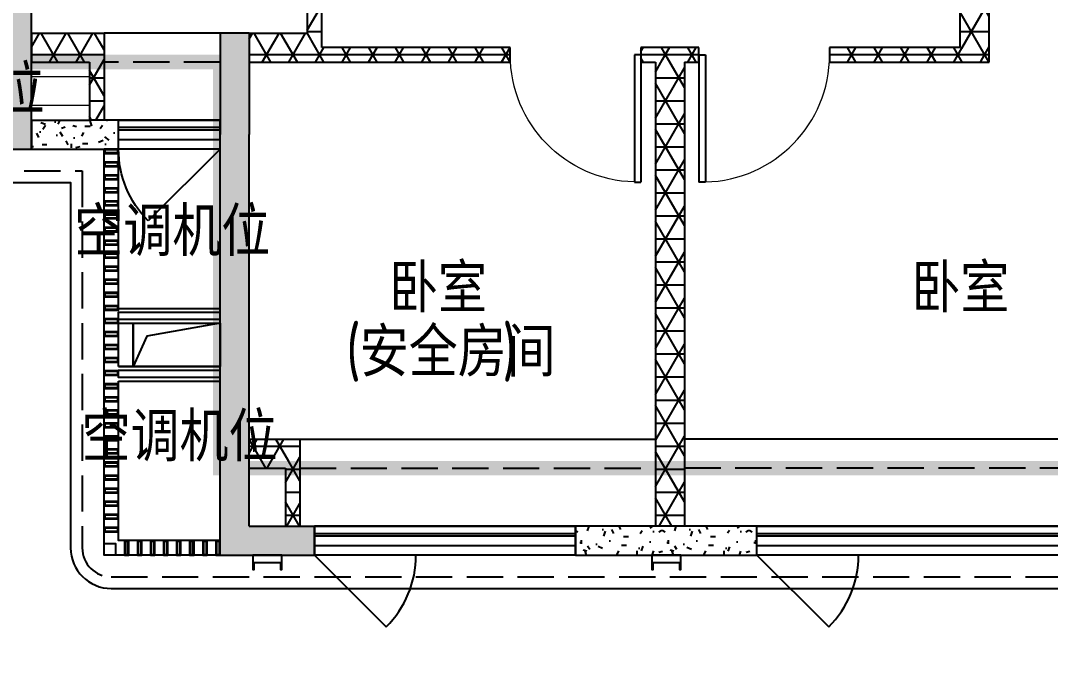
# Model space of a CAD drawing. Extents: x 512858 to 514372, y -232486 to -231710.
# Drawn here: x 513785.95 to 513793.05, y -231988.37 to -231983.84 of the extents above; entities that cross this region are included whole.
import ezdxf

# ---------------------------------------------------------------- set-up
doc = ezdxf.new("R2010")
doc.units = 0
doc.header["$LTSCALE"] = 1000
for name, pattern in [('3、6#-腰线-标准层$0$DASH', [0.35, 0.25, -0.1]), ('A1户型$1$CACHE2', [0.1875, 0.125, -0.0625]), ('A1户型$1$DASH', [0.35, 0.25, -0.1])]:
    doc.linetypes.add(name, pattern=pattern)
doc.layers.get('0').update_dxf_attribs({"color": 252})
for name, color, linetype in [('3、6#-腰线-标准层$0$板边线', 252, 'Continuous'), ('6#-造型-1F（实施版）金属型材-METAL-S', 253, 'Continuous'), ('6#-造型-深灰色铝合金百叶', 252, 'Continuous'), ('A-ANNO-100-TXT', 252, 'Continuous'), ('A1户型$1$A-DOOR', 252, 'Continuous'), ('A1户型$1$A-HOLE-E', 252, 'Continuous'), ('A1户型$1$A-METAL-E', 252, 'Continuous'), ('A1户型$1$A-METAL-S', 252, 'Continuous'), ('A1户型$1$A-PART-S', 252, 'Continuous'), ('A1户型$1$A-PATT-COLU', 252, 'Continuous'), ('A1户型$1$A-STR-CONC-B', 252, 'Continuous'), ('A1户型$1$A-STR-CONC-E', 252, 'Continuous'), ('A1户型$1$A-STR-CONC-H', 252, 'A1户型$1$CACHE2'), ('A1户型$1$A-WALL-S', 252, 'Continuous'), ('A1户型$1$A-WINDOW', 252, 'Continuous'), ('看线', 253, 'Continuous')]:
    doc.layers.add(name, color=color, linetype=linetype)
doc.layers.add('A1户型$1$AE-FURN-MOVE', color=252, linetype='Continuous', lineweight=20)
doc.layers.add('面积-计容-住宅-1', color=1, linetype='Continuous', lineweight=0)
doc.styles.add('TYDG_02', font='TSSDENG.shx', dxfattribs={"width": 0.8, "bigfont": 'hztxt.shx'})
pattern_1 = [(0, (0, 0), (0, 158.75), []), (60, (0, 0), (-137.4815328507796, 79.37500000000001), []), (120, (0, 0), (-137.4815328507796, -79.37499999999996), [])]
pattern_2 = [(0, (177, -183), (300, 600), [0, -600]), (0, (-174, -264), (300, 600), [0, -600]), (0, (21, -270), (300, 600), [0, -600]), (0, (234, -93), (300, 600), [0, -600]), (0, (-15, -300), (300, 600), [0, -600]), (0, (294, 285), (300, 600), [0, -600]), (0, (111, 237), (300, 600), [0, -600]), (0, (207, 162), (300, 600), [0, -600]), (0, (-282, 150), (300, 600), [0, -600]), (0, (12, 123), (300, 600), [0, -600]), (0, (-102, -30), (300, 600), [0, -600]), (0, (-96, -255), (300, 600), [0, -600]), (0, (129, -279), (300, 600), [0, -600]), (0, (294, -15), (300, 600), [0, -600]), (0, (-267, -108), (300, 600), [0, -600]), (0, (-216, -6), (300, 600), [0, -600]), (0, (18, -48), (300, 600), [0, -600]), (0, (-66, -135), (300, 600), [0, -600]), (0, (-114, 63), (300, 600), [0, -600]), (0, (-39, 288), (300, 600), [0, -600]), (0, (-243, -234), (300, 600), [0, -600]), (0, (87, 165), (300, 600), [0, -600]), (0, (-192, 174), (300, 600), [0, -600]), (0, (-240, 252), (300, 600), [0, -600]), (130.601294, (257.142858, 97.142856), (-1499.999983430985, 1800.000007869767), [26.341554, -11037.111]), (18.4349488, (214.285716, 108.571428), (1499.99999446807, 599.9999955732223), [27.10524, -3767.6279]), (90, (214.285716, 82.857144), (300.0000000000001, 600), [25.714284, -1174.28565]), (161.565051, (240, 74.285712), (-1500.000007552608, 599.9999552724113), [27.10524, -3767.6279]), (53.1301023, (240, 74.285712), (300.0000005671201, 599.9999997164399), [28.57143, -2971.4285]), (135, (262.857144, -231.42852), (-300.0000362661431, 599.9999593952012), [24.24366, -1672.8126]), (45, (228.571428, -231.42852), (299.999998082377, 599.9999975789675), [24.24366, -1672.8126]), (135, (245.714286, -248.57142), (-300.0000362661431, 599.9999593952012), [24.24366, -1672.8126]), (45, (245.714286, -248.57142), (299.999998082377, 599.9999975789675), [24.24366, -1672.8126]), (116.565051, (-25.71426, 171.428574), (-5.21929867325e-05, 1199.999967353521), [31.943826, -638.8765000000001]), (180, (-39.99995999999999, 199.999998), (-299.9999999999999, 600), [34.285716, -565.71425]), (63.43494880000001, (-88.57139999999998, 171.428574), (2.7161453531e-06, 1199.999994186336), [31.943826, -638.8765000000001]), (116.565051, (-74.2857, 142.857144), (-5.21929867325e-05, 1199.999967353521), [31.943826, -638.8765000000001]), (0, (-74.2857, 142.857144), (300, 600), [34.285716, -565.71425]), (63.43494880000001, (-39.99995999999999, 142.857144), (2.7161453531e-06, 1199.999994186336), [31.943826, -638.8765000000001]), (107.102728, (199.999998, -31.42854000000001), (-899.9999655924546, 3000.000004840143), [38.861346, -16282.9025]), (143.972626, (188.571426, 5.714286), (-5699.99992773809, 4199.999995246334), [38.861346, -8122.02]), (180, (157.142856, 28.57143), (-299.9999999999999, 600), [37.142856, -562.8571]), (36.02737329999999, (88.57142999999999, 5.714286), (5699.999957876589, 4199.999954722195), [38.861346, -8122.02]), (71.56505109999999, (77.142858, -28.5714), (900.0000046203285, 2999.99999483479), [36.140316, -3758.5928]), (107.102728, (88.57142999999999, -65.71428), (-899.9999655924546, 3000.000004840143), [38.861346, -16282.9025]), (143.972626, (120, -88.57139999999998), (-5699.99992773809, 4199.999995246334), [38.861346, -8122.02]), (0, (120, -88.57139999999998), (300, 600), [37.142856, -562.8571]), (36.02737329999999, (157.142856, -88.57139999999998), (5699.999957876589, 4199.999954722195), [38.861346, -8122.02]), (71.56505109999999, (188.571426, -65.71428), (900.0000046203285, 2999.99999483479), [36.140316, -3758.5928]), (150.255118, (205.714284, 248.571426), (-900.0000021301363, 599.9999925650195), [23.03502, -4814.319600000001]), (90, (185.714286, 237.14286), (300.0000000000001, 600), [22.857144, -1177.14275]), (29.7448813, (185.714286, 237.14286), (900.0000005300184, 599.9999971978212), [23.03502, -4814.319600000001]), (116.565051, (65.714286, -177.14286), (-5.21929867325e-05, 1199.999967353521), [31.943826, -638.8765000000001]), (168.690067, (51.428574, -148.5714), (-2700.000002003099, 599.9999849441089), [29.137254, -6089.685500000001]), (41.18592510000001, (0, -162.8571), (7499.999954558658, 6599.999942288418), [30.371844, -12725.802]), (90, (0, -191.42856), (300.0000000000001, 600), [28.57143, -1171.4285]), (138.814074, (22.857144, -211.42854), (-7499.999866690215, 6600.000042036299), [30.371844, -12725.802]), (16.6992442, (22.857144, -211.42854), (9899.99992551639, 2999.999968578065), [29.82945, -12498.5375]), (60.94539590000002, (51.428574, -202.85712), (299.9999992038756, 599.9999946927048), [29.416086, -12325.3395]), (109.983106, (-185.71428, 74.285712), (-1500.00000564993, 4199.999988885022), [33.44200199999999, -14012.1975]), (155.556045, (-197.14284, 105.714288), (-3900.000014866057, 1799.999962602966), [34.522986, -14465.1315]), (24.4439547, (-259.99998, 105.714288), (3900.000001945477, 1799.999991342401), [34.522986, -14465.1315]), (70.0168934, (-271.42854, 74.285712), (1500.000004522143, 4199.999989580724), [33.442002, -14012.1975]), (109.983106, (-259.99998, 42.857142), (-1500.00000564993, 4199.999988885022), [33.44200199999999, -14012.1975]), (160.016893, (-228.57138, 31.42857), (-1500.00000088163, 599.9999726666744), [33.442002, -6989.377500000001]), (19.9831065, (-228.57138, 31.42857), (1499.999991764409, 599.9999990480279), [33.442002, -6989.377500000001]), (70.0168934, (-197.14284, 42.857142), (1500.000004522143, 4199.999989580724), [33.442002, -14012.1975]), (122.005383, (37.142856, 19.999998), (-300.00004026147, 599.9999693707862), [26.954232, -5633.434]), (18.4349488, (-2.85714, 34.285716), (1499.99999446807, 599.9999955732223), [27.10524, -3767.6279]), (90, (-2.85714, 8.571426), (300.0000000000001, 600), [25.714284, -1174.28565]), (161.565051, (22.857144, 0), (-1500.000007552608, 599.9999552724113), [27.10524, -3767.6279]), (54.46232220000002, (22.857144, 0), (2099.999996957259, 2999.999995506066), [24.57807, -10298.2115]), (116.565051, (-137.14284, -125.71428), (-5.21929867325e-05, 1199.999967353521), [31.943826, -638.8765000000001]), (180, (-151.42854, -97.14282), (-299.9999999999999, 600), [31.42857, -568.5714]), (59.03624339999999, (-199.99998, -125.71428), (300.0000009765315, 599.9999970877775), [33.31972799999999, -6963.821999999998]), (120.963756, (-182.85714, -154.28568), (-300.0000409979644, 599.9999724465997), [33.319728, -6963.821999999999]), (0, (-182.85714, -154.28568), (300, 600), [31.42857, -568.5714]), (63.43494880000001, (-151.42854, -154.28568), (2.7161453531e-06, 1199.999994186336), [31.943826, -638.8765000000001])]

# ---------------------------------------------------------------- blocks, each defined once
blk = doc.blocks.new('2新120A1户型$0$$DorLib2D$00000114')
at = {"color": 0}
blk.add_line((0.4999999999999964, 3.6e-15), (-0.2071067811864751, 0.7071067811864857), dxfattribs=at)
blk.add_arc((0.5000000000013856, -1.1546e-12), 1.000000000001696, 135, 180, dxfattribs=at)
blk = doc.blocks.new('2新123A1户型$0$$TCHSYS$WIN2D')
for p, q in [((-0.5, 0.5), (0.5, 0.5)), ((-0.5, 0.5), (-0.4999999999999999, -0.5)), ((0.5, 0.5), (0.4999999999999998, -0.5)), ((0.5, 0.1666666666666666), (-0.5, 0.1666666666666666)), ((0.5, -0.1666666666666667), (-0.5, -0.1666666666666667)), ((-0.4999999999999999, -0.5), (0.5, -0.5))]:
    blk.add_line(p, q)
blk = doc.blocks.new('2新117A1户型$0$$DorLib2D$00000001')
for p, q in [((0.45, 0.9750000000000001), (0.5000000000000002, 0.9750000000000001)), ((0.45, 0), (0.45, 0.9750000000000001)), ((0.5, 0), (0.5, 0.9750000000000001)), ((0.5, 0), (0.45, 0))]:
    blk.add_line(p, q)
at = {"lineweight": 13}
blk.add_arc((0.475, 0), 0.975, 91.4692835813538, 180, dxfattribs=at)
blk = doc.blocks.new('2新115A1户型')
at = {"layer": 'A1户型$1$A-PATT-COLU'}
for points in [[(-70262.02434097696, 165402.2359415427), (-70262.02434097695, 168602.2359415426), (-70462.02434097695, 168802.2359415426), (-70462.02434097696, 165402.2359415427)], [(-68962.0243409784, 166202.2359415436), (-68962.02434097698, 165502.2359415427), (-68762.02434097698, 165502.2359415427), (-68762.02434097523, 166202.2359415436)], [(-68962.02434097695, 163302.2359415427), (-68762.02434097695, 163302.2359415427), (-68762.02434097698, 165502.2359415427), (-68962.02434097698, 165502.2359415427)], [(-68962.02434097942, 162602.2359415439), (-68762.02434097942, 162802.2359415477), (-68762.02434097695, 163302.2359415427), (-68962.02434097695, 163302.2359415427)], [(-68762.02434097942, 162802.2359415477), (-68962.02434097942, 162602.2359415439), (-68512.02434097417, 162602.2359415427), (-68512.02434097417, 162802.2359415427)], [(-68512.02434097417, 162802.2359415427), (-68512.02434097417, 162602.2359415427), (-68312.02434097696, 162602.2359415427), (-68312.02434097696, 162802.2359415427)]]:
    blk.add_hatch(color=256, dxfattribs=at).paths.add_polyline_path(points)
h = blk.add_hatch(dxfattribs=at)
h.set_pattern_fill('NET3', color=256, scale=50, style=0)
h.set_pattern_definition(pattern_1)
h.paths.add_polyline_path([(-68262.02434097751, 166102.2359415428), (-68262.02434097712, 167702.1460220194), (-68362.02434097718, 167702.1460220194), (-68362.02434097753, 166202.2359415436), (-68328.69100764401, 166102.235941543)])
h = blk.add_hatch(dxfattribs=at)
h.set_pattern_fill('NET3', color=256, scale=50, style=0)
h.set_pattern_definition(pattern_1)
h.paths.add_polyline_path([(-63862.02434097705, 166102.235941543), (-63662.0243409768, 166002.235941543), (-63662.02434097698, 167202.2341420535), (-63862.02434097698, 167202.2341420535)])
h = blk.add_hatch(dxfattribs=at)
h.set_pattern_fill('NET3', color=256, scale=50, style=0)
h.set_pattern_definition(pattern_1)
h.paths.add_polyline_path([(-70262.02434097696, 166002.2359415427), (-69862.02434098076, 166002.2359415406), (-69762.02434097762, 166202.2359415415), (-70262.02434097696, 166202.2359415427)])
h = blk.add_hatch(dxfattribs=at)
h.set_pattern_fill('NET3', color=256, scale=50, style=0)
h.set_pattern_definition(pattern_1)
h.paths.add_polyline_path([(-69762.02434097762, 166202.2359415415), (-69862.02434098076, 166002.2359415406), (-69862.02434098076, 165602.2359415425), (-69762.02434097762, 165602.2359415425)])
h = blk.add_hatch(dxfattribs=at)
h.set_pattern_fill('NET3', color=256, scale=50, style=0)
h.set_pattern_definition(pattern_1)
h.paths.add_polyline_path([(-68762.02434097523, 166202.2359415436), (-68762.02434097523, 166002.2359415436), (-68362.02434097696, 166002.2359415427), (-68328.691007644, 166102.2359415431), (-68362.02434097753, 166202.2359415436)])
h = blk.add_hatch(dxfattribs=at)
h.set_pattern_fill('NET3', color=256, scale=50, style=0)
h.set_pattern_definition(pattern_1)
h.paths.add_polyline_path([(-68362.02434097696, 166002.2359415429), (-66962.21972566127, 166002.2359415431), (-66962.21972566127, 166102.2359415434), (-68328.691007644, 166102.235941543)])
h = blk.add_hatch(dxfattribs=at)
h.set_pattern_fill('NET3', color=256, scale=50, style=0)
h.set_pattern_definition(pattern_1)
h.paths.add_polyline_path([(-65862.02434097696, 166102.2359415429), (-66062.21972565651, 166102.2359415434), (-66062.21972565651, 166002.235941543), (-65962.02434097676, 166002.2359415428), (-65862.02434097683, 166035.5692748763)])
h = blk.add_hatch(dxfattribs=at)
h.set_pattern_fill('NET3', color=256, scale=50, style=0)
h.set_pattern_definition(pattern_1)
h.paths.add_polyline_path([(-65762.02434097677, 166002.235941543), (-65661.82895629406, 166002.2359415432), (-65661.82895629406, 166102.2359415432), (-65862.02434097696, 166102.2359415429), (-65862.02434097683, 166035.5692748763)])
h = blk.add_hatch(dxfattribs=at)
h.set_pattern_fill('NET3', color=256, scale=50, style=0)
h.set_pattern_definition(pattern_1)
h.paths.add_polyline_path([(-63862.02434097705, 166102.235941543), (-64761.82895629406, 166102.2359415432), (-64761.82895629406, 166002.2359415432), (-63662.0243409768, 166002.235941543)])
h = blk.add_hatch(dxfattribs=at)
h.set_pattern_fill('NET3', color=256, scale=50, style=0)
h.set_pattern_definition(pattern_1)
h.paths.add_polyline_path([(-65862.02434097683, 166035.5692748762), (-65962.02434097676, 166002.2359415428), (-65962.02434097698, 162802.2359415427), (-65762.02434097698, 162802.2359415427), (-65762.02434097677, 166002.235941543)])
h = blk.add_hatch(dxfattribs=at)
h.set_pattern_fill('加气混凝土', color=256, scale=50, style=0)
h.set_pattern_definition(pattern_2)
h.paths.add_polyline_path([(-70262.02434097696, 165402.2359415427), (-69862.0243409786, 165402.2359415427), (-69862.0243409786, 165602.2359415427), (-70262.02434097696, 165602.2359415427)])
h = blk.add_hatch(dxfattribs=at)
h.set_pattern_fill('加气混凝土', color=256, scale=50, style=0)
h.set_pattern_definition(pattern_2)
h.paths.add_polyline_path([(-69862.0243409786, 165402.2359415427), (-69662.02434097529, 165402.2359415425), (-69662.02434097529, 165602.2359415434), (-69862.0243409786, 165602.2359415427)])
h = blk.add_hatch(dxfattribs=at)
h.set_pattern_fill('NET3', color=256, scale=50, style=0)
h.set_pattern_definition(pattern_1)
h.paths.add_polyline_path([(-68762.02434097676, 163402.2359415416), (-68762.02434097676, 163202.2359415432), (-68512.02434097376, 163202.2359415432), (-68412.02434097517, 163402.2359415416)])
h = blk.add_hatch(dxfattribs=at)
h.set_pattern_fill('NET3', color=256, scale=50, style=0)
h.set_pattern_definition(pattern_1)
h.paths.add_polyline_path([(-68412.02434097517, 163402.2359415416), (-68512.02434097376, 163202.2359415432), (-68512.02434097377, 162802.2359415477), (-68412.02434097517, 162802.2359415477)])
h = blk.add_hatch(dxfattribs=at)
h.set_pattern_fill('加气混凝土', color=256, scale=50, style=0)
h.set_pattern_definition(pattern_2)
h.paths.add_polyline_path([(-66512.02434097529, 162602.2359415425), (-65262.25251265048, 162602.2359415424), (-65262.25251265048, 162802.2359415427), (-66512.02434097529, 162802.2359415427)])
blk.add_lwpolyline([(-68962.02439086598, 163902.2359415428), (-69662.02439086598, 163902.2359415428)])
at = {"layer": 'A1户型$1$A-HOLE-E'}
blk.add_lwpolyline([(-69562.02439086598, 164202.2359415427), (-68962.024390866, 164202.2359415427), (-68962.024390866, 163902.2359415428), (-69562.02439086598, 163902.2359415428)], close=True, dxfattribs=at)
blk.add_lwpolyline([(-68962.02439086602, 164202.2359415427), (-69466.55811853697, 164112.1138599379), (-69562.02439086598, 163902.2359415428)], dxfattribs=at)
at = {"layer": 'A1户型$1$A-METAL-E'}
for points in [[(-69662.02434097529, 165602.2359415433), (-68962.02434097698, 165602.2359415433)], [(-69662.02434097529, 165552.2359415433), (-68962.02434097698, 165552.2359415433)], [(-68962.02439086602, 164227.2359415427), (-69662.02439087028, 164227.2359415427), (-69662.02439086742, 164277.2359415427), (-68962.02439086602, 164277.2359415427)], [(-68962.02439086602, 163827.2359415428), (-69662.02439087028, 163827.2359415428), (-69662.02439086742, 163877.2359415428), (-68962.02439086602, 163877.2359415428)], [(-68312.02434097696, 162802.2359415427), (-66512.02434097696, 162802.2359415427)], [(-68312.02434097696, 162752.2359415427), (-66512.02434097696, 162752.2359415427)], [(-65262.25251264929, 162802.2359415427), (-63162.25251264811, 162802.2359415427)], [(-65262.25251264929, 162752.2359415427), (-63162.25251264811, 162752.2359415427)]]:
    blk.add_lwpolyline(points, dxfattribs=at)
at = {"layer": 'A1户型$1$A-METAL-S'}
for points in [[(-69762.02439087172, 165402.2359415378), (-69762.02439087172, 165372.2359415378), (-69662.02439087172, 165372.2359415378), (-69662.02439087172, 165402.2359415378)], [(-69757.02439087172, 165397.2359415378), (-69757.02439087172, 165377.2359415378), (-69667.02439087172, 165377.2359415378), (-69667.02439087172, 165397.2359415378)], [(-69762.02439087172, 165312.2359415378), (-69762.02439087172, 165282.2359415378), (-69662.02439087172, 165282.2359415378), (-69662.02439087172, 165312.2359415378)], [(-69757.02439087172, 165307.2359415378), (-69757.02439087172, 165287.2359415378), (-69667.02439087172, 165287.2359415378), (-69667.02439087172, 165307.2359415378)], [(-69762.02439087172, 165222.2359415378), (-69762.02439087172, 165192.2359415378), (-69662.02439087172, 165192.2359415378), (-69662.02439087172, 165222.2359415378)], [(-69757.02439087172, 165217.2359415378), (-69757.02439087172, 165197.2359415378), (-69667.02439087172, 165197.2359415378), (-69667.02439087172, 165217.2359415378)], [(-69762.02439087172, 165132.2359415378), (-69762.02439087172, 165102.2359415378), (-69662.02439087172, 165102.2359415378), (-69662.02439087172, 165132.2359415378)], [(-69757.02439087172, 165127.2359415378), (-69757.02439087172, 165107.2359415378), (-69667.02439087172, 165107.2359415378), (-69667.02439087172, 165127.2359415378)], [(-69762.02439087172, 165042.2359415378), (-69762.02439087172, 165012.2359415378), (-69662.02439087172, 165012.2359415378), (-69662.02439087172, 165042.2359415378)], [(-69757.02439087172, 165037.2359415378), (-69757.02439087172, 165017.2359415378), (-69667.02439087172, 165017.2359415378), (-69667.02439087172, 165037.2359415378)], [(-69762.02439087172, 164952.2359415378), (-69762.02439087172, 164922.2359415378), (-69662.02439087172, 164922.2359415378), (-69662.02439087172, 164952.2359415378)], [(-69757.02439087172, 164947.2359415378), (-69757.02439087172, 164927.2359415378), (-69667.02439087172, 164927.2359415378), (-69667.02439087172, 164947.2359415378)], [(-69762.02439087172, 164862.2359415378), (-69762.02439087172, 164832.2359415378), (-69662.02439087172, 164832.2359415378), (-69662.02439087172, 164862.2359415378)], [(-69757.02439087172, 164857.2359415378), (-69757.02439087172, 164837.2359415378), (-69667.02439087172, 164837.2359415378), (-69667.02439087172, 164857.2359415378)], [(-69762.02439087172, 164772.2359415378), (-69762.02439087172, 164742.2359415378), (-69662.02439087172, 164742.2359415378), (-69662.02439087172, 164772.2359415378)], [(-69757.02439087172, 164767.2359415378), (-69757.02439087172, 164747.2359415378), (-69667.02439087172, 164747.2359415378), (-69667.02439087172, 164767.2359415378)], [(-69762.02439087172, 164682.2359415378), (-69762.02439087172, 164652.2359415378), (-69662.02439087172, 164652.2359415378), (-69662.02439087172, 164682.2359415378)], [(-69757.02439087172, 164677.2359415378), (-69757.02439087172, 164657.2359415378), (-69667.02439087172, 164657.2359415378), (-69667.02439087172, 164677.2359415378)], [(-69762.02439087172, 164592.2359415378), (-69762.02439087172, 164562.2359415378), (-69662.02439087172, 164562.2359415378), (-69662.02439087172, 164592.2359415378)], [(-69757.02439087172, 164587.2359415378), (-69757.02439087172, 164567.2359415378), (-69667.02439087172, 164567.2359415378), (-69667.02439087172, 164587.2359415378)], [(-69762.02439087172, 164502.2359415378), (-69762.02439087172, 164472.2359415378), (-69662.02439087172, 164472.2359415378), (-69662.02439087172, 164502.2359415378)], [(-69757.02439087172, 164497.2359415378), (-69757.02439087172, 164477.2359415378), (-69667.02439087172, 164477.2359415378), (-69667.02439087172, 164497.2359415378)], [(-69762.02439087172, 164412.2359415378), (-69762.02439087172, 164382.2359415378), (-69662.02439087172, 164382.2359415378), (-69662.02439087172, 164412.2359415378)], [(-69757.02439087172, 164407.2359415378), (-69757.02439087172, 164387.2359415378), (-69667.02439087172, 164387.2359415378), (-69667.02439087172, 164407.2359415378)], [(-69762.02439087172, 164322.2359415378), (-69762.02439087172, 164292.2359415378), (-69662.02439087172, 164292.2359415378), (-69662.02439087172, 164322.2359415378)], [(-69757.02439087172, 164317.2359415378), (-69757.02439087172, 164297.2359415378), (-69667.02439087172, 164297.2359415378), (-69667.02439087172, 164317.2359415378)], [(-69762.02439087172, 164232.2359415378), (-69762.02439087172, 164202.2359415378), (-69662.02439087172, 164202.2359415378), (-69662.02439087172, 164232.2359415378)], [(-69757.02439087172, 164227.2359415378), (-69757.02439087172, 164207.2359415378), (-69667.02439087172, 164207.2359415378), (-69667.02439087172, 164227.2359415378)], [(-69762.02439087172, 164142.2359415378), (-69762.02439087172, 164112.2359415378), (-69662.02439087172, 164112.2359415378), (-69662.02439087172, 164142.2359415378)], [(-69757.02439087172, 164137.2359415378), (-69757.02439087172, 164117.2359415378), (-69667.02439087172, 164117.2359415378), (-69667.02439087172, 164137.2359415378)], [(-69762.02439087172, 164052.2359415378), (-69762.02439087172, 164022.2359415378), (-69662.02439087172, 164022.2359415378), (-69662.02439087172, 164052.2359415378)], [(-69757.02439087172, 164047.2359415378), (-69757.02439087172, 164027.2359415378), (-69667.02439087172, 164027.2359415378), (-69667.02439087172, 164047.2359415378)], [(-69762.02439087172, 163962.2359415378), (-69762.02439087172, 163932.2359415378), (-69662.02439087172, 163932.2359415378), (-69662.02439087172, 163962.2359415378)], [(-69757.02439087172, 163957.2359415378), (-69757.02439087172, 163937.2359415378), (-69667.02439087172, 163937.2359415378), (-69667.02439087172, 163957.2359415378)], [(-69762.02439087172, 163872.2359415378), (-69762.02439087172, 163842.2359415378), (-69662.02439087172, 163842.2359415378), (-69662.02439087172, 163872.2359415378)], [(-69757.02439087172, 163867.2359415378), (-69757.02439087172, 163847.2359415378), (-69667.02439087172, 163847.2359415378), (-69667.02439087172, 163867.2359415378)], [(-69762.02439087172, 163782.2359415378), (-69762.02439087172, 163752.2359415378), (-69662.02439087172, 163752.2359415378), (-69662.02439087172, 163782.2359415378)], [(-69757.02439087172, 163777.2359415378), (-69757.02439087172, 163757.2359415378), (-69667.02439087172, 163757.2359415378), (-69667.02439087172, 163777.2359415378)], [(-69762.02439087172, 163692.2359415378), (-69762.02439087172, 163662.2359415378), (-69662.02439087172, 163662.2359415378), (-69662.02439087172, 163692.2359415378)], [(-69757.02439087172, 163687.2359415378), (-69757.02439087172, 163667.2359415378), (-69667.02439087172, 163667.2359415378), (-69667.02439087172, 163687.2359415378)], [(-69762.02439087172, 163602.2359415378), (-69762.02439087172, 163572.2359415378), (-69662.02439087172, 163572.2359415378), (-69662.02439087172, 163602.2359415378)], [(-69757.02439087172, 163597.2359415378), (-69757.02439087172, 163577.2359415378), (-69667.02439087172, 163577.2359415378), (-69667.02439087172, 163597.2359415378)], [(-69762.02439087172, 163512.2359415378), (-69762.02439087172, 163482.2359415378), (-69662.02439087172, 163482.2359415378), (-69662.02439087172, 163512.2359415378)], [(-69757.02439087172, 163507.2359415378), (-69757.02439087172, 163487.2359415378), (-69667.02439087172, 163487.2359415378), (-69667.02439087172, 163507.2359415378)], [(-69762.02439087172, 163422.2359415378), (-69762.02439087172, 163392.2359415378), (-69662.02439087172, 163392.2359415378), (-69662.02439087172, 163422.2359415378)], [(-69757.02439087172, 163417.2359415378), (-69757.02439087172, 163397.2359415378), (-69667.02439087172, 163397.2359415378), (-69667.02439087172, 163417.2359415378)], [(-69762.02439087172, 163332.2359415378), (-69762.02439087172, 163302.2359415378), (-69662.02439087172, 163302.2359415378), (-69662.02439087172, 163332.2359415378)], [(-69757.02439087172, 163327.2359415378), (-69757.02439087172, 163307.2359415378), (-69667.02439087172, 163307.2359415378), (-69667.02439087172, 163327.2359415378)], [(-69762.02439087172, 163242.2359415378), (-69762.02439087172, 163212.2359415378), (-69662.02439087172, 163212.2359415378), (-69662.02439087172, 163242.2359415378)], [(-69757.02439087172, 163237.2359415378), (-69757.02439087172, 163217.2359415378), (-69667.02439087172, 163217.2359415378), (-69667.02439087172, 163237.2359415378)], [(-69762.02439087172, 163152.2359415378), (-69762.02439087172, 163122.2359415378), (-69662.02439087172, 163122.2359415378), (-69662.02439087172, 163152.2359415378)], [(-69757.02439087172, 163147.2359415378), (-69757.02439087172, 163127.2359415378), (-69667.02439087172, 163127.2359415378), (-69667.02439087172, 163147.2359415378)], [(-69762.02439087172, 163062.2359415378), (-69762.02439087172, 163032.2359415378), (-69662.02439087172, 163032.2359415378), (-69662.02439087172, 163062.2359415378)], [(-69757.02439087172, 163057.2359415378), (-69757.02439087172, 163037.2359415378), (-69667.02439087172, 163037.2359415378), (-69667.02439087172, 163057.2359415378)], [(-69762.02439087172, 162972.2359415378), (-69762.02439087172, 162942.2359415378), (-69662.02439087172, 162942.2359415378), (-69662.02439087172, 162972.2359415378)], [(-69757.02439087172, 162967.2359415378), (-69757.02439087172, 162947.2359415378), (-69667.02439087172, 162947.2359415378), (-69667.02439087172, 162967.2359415378)], [(-69762.02439087172, 162882.2359415378), (-69762.02439087172, 162852.2359415378), (-69662.02439087172, 162852.2359415378), (-69662.02439087172, 162882.2359415378)], [(-69757.02439087172, 162877.2359415378), (-69757.02439087172, 162857.2359415378), (-69667.02439087172, 162857.2359415378), (-69667.02439087172, 162877.2359415378)], [(-69762.02439087172, 162792.2359415378), (-69762.02439087172, 162762.2359415378), (-69662.02439087172, 162762.2359415378), (-69662.02439087172, 162792.2359415378)], [(-69757.02439087172, 162787.2359415378), (-69757.02439087172, 162767.2359415378), (-69667.02439087172, 162767.2359415378), (-69667.02439087172, 162787.2359415378)], [(-69622.02439087172, 162602.2359415379), (-69592.02439087172, 162602.2359415379), (-69592.02439087172, 162702.2359415379), (-69622.02439087172, 162702.2359415379)], [(-69617.02439087172, 162607.2359415379), (-69597.02439087172, 162607.2359415379), (-69597.02439087172, 162697.2359415379), (-69617.02439087172, 162697.2359415379)], [(-69532.02439087172, 162602.2359415379), (-69502.02439087172, 162602.2359415379), (-69502.02439087172, 162702.2359415379), (-69532.02439087172, 162702.2359415379)], [(-69527.02439087172, 162607.2359415379), (-69507.02439087172, 162607.2359415379), (-69507.02439087172, 162697.2359415379), (-69527.02439087172, 162697.2359415379)], [(-69442.02439087172, 162602.2359415379), (-69412.02439087172, 162602.2359415379), (-69412.02439087172, 162702.2359415379), (-69442.02439087172, 162702.2359415379)], [(-69437.02439087172, 162607.2359415379), (-69417.02439087172, 162607.2359415379), (-69417.02439087172, 162697.2359415379), (-69437.02439087172, 162697.2359415379)], [(-69352.02439087172, 162602.2359415379), (-69322.02439087172, 162602.2359415379), (-69322.02439087172, 162702.2359415379), (-69352.02439087172, 162702.2359415379)], [(-69347.02439087172, 162607.2359415379), (-69327.02439087172, 162607.2359415379), (-69327.02439087172, 162697.2359415379), (-69347.02439087172, 162697.2359415379)], [(-69262.02439087172, 162602.2359415379), (-69232.02439087172, 162602.2359415379), (-69232.02439087172, 162702.2359415379), (-69262.02439087172, 162702.2359415379)], [(-69257.02439087172, 162607.2359415379), (-69237.02439087172, 162607.2359415379), (-69237.02439087172, 162697.2359415379), (-69257.02439087172, 162697.2359415379)], [(-69172.02439087172, 162602.2359415379), (-69142.02439087172, 162602.2359415379), (-69142.02439087172, 162702.2359415379), (-69172.02439087172, 162702.2359415379)], [(-69167.02439087172, 162607.2359415379), (-69147.02439087172, 162607.2359415379), (-69147.02439087172, 162697.2359415379), (-69167.02439087172, 162697.2359415379)], [(-69082.02439087172, 162602.2359415379), (-69052.02439087172, 162602.2359415379), (-69052.02439087172, 162702.2359415379), (-69082.02439087172, 162702.2359415379)], [(-69077.02439087172, 162607.2359415379), (-69057.02439087172, 162607.2359415379), (-69057.02439087172, 162697.2359415379), (-69077.02439087172, 162697.2359415379)], [(-68992.02439087172, 162602.2359415379), (-68962.02439087172, 162602.2359415379), (-68962.02439087172, 162702.2359415379), (-68992.02439087172, 162702.2359415379)], [(-68987.02439087172, 162607.2359415379), (-68967.02439087172, 162607.2359415379), (-68967.02439087172, 162697.2359415379), (-68987.02439087172, 162697.2359415379)]]:
    blk.add_lwpolyline(points, close=True, dxfattribs=at)
blk.add_lwpolyline([(-69762.02439087172, 162682.2359415379), (-69682.02439087172, 162682.2359415379), (-69682.02439087172, 162602.2359415379)], dxfattribs=at)
at = {"layer": 'A1户型$1$A-PART-S'}
for p, q in [((-70262.02434097696, 165602.2359415427), (-69862.0243409786, 165602.2359415427)), ((-70262.02434097696, 165602.2359415427), (-70262.02434097696, 165402.2359415427)), ((-69662.02434097529, 165602.2359415434), (-69862.0243409786, 165602.2359415427)), ((-69662.02434097529, 165402.2359415425), (-69662.02434097529, 165602.2359415434)), ((-68962.02434097843, 165402.2359415424), (-68962.02434097842, 165602.2359415421)), ((-70262.02434097696, 165402.2359415427), (-69862.0243409786, 165402.2359415427)), ((-69862.0243409786, 165402.2359415427), (-69662.02434097529, 165402.2359415425)), ((-68312.02434097695, 162602.2359415427), (-68312.02434097695, 162802.2359415427)), ((-65262.25251265048, 162802.2359415427), (-66512.02434097529, 162802.2359415427)), ((-66512.02434097529, 162802.2359415427), (-66512.02434097529, 162602.2359415425)), ((-65262.25251265048, 162602.2359415424), (-65262.25251265048, 162802.2359415427)), ((-66512.02434097529, 162602.2359415425), (-65262.25251265048, 162602.2359415424))]:
    blk.add_line(p, q, dxfattribs=at)
at = {"layer": 'A1户型$1$A-STR-CONC-B'}
for p, q in [((-70262.02434097696, 165402.2359415427), (-70262.02434097695, 168602.2359415426)), ((-68962.0243409784, 166202.2359415436), (-68962.02434097698, 165502.2359415427)), ((-68762.02434097523, 166202.2359415436), (-68962.0243409784, 166202.2359415436)), ((-68762.02434097523, 166202.2359415436), (-68762.02434097698, 165502.2359415427)), ((-68962.02434097695, 163302.2359415427), (-68962.02434097698, 165502.2359415427)), ((-68762.02434097695, 163302.2359415427), (-68762.02434097698, 165502.2359415427)), ((-70462.02434097696, 165402.2359415427), (-70262.02434097696, 165402.2359415427)), ((-68962.02434097942, 162602.2359415439), (-68962.02434097695, 163302.2359415427)), ((-68762.02434097942, 162802.2359415477), (-68762.02434097695, 163302.2359415427)), ((-68762.02434097942, 162802.2359415477), (-68512.02434097417, 162802.2359415427)), ((-68512.02434097417, 162802.2359415427), (-68312.02434097696, 162802.2359415427)), ((-68312.02434097696, 162802.2359415427), (-68312.02434097696, 162602.2359415427)), ((-68962.02434097942, 162602.2359415439), (-68512.02434097417, 162602.2359415427)), ((-68512.02434097417, 162602.2359415427), (-68312.02434097696, 162602.2359415427))]:
    blk.add_line(p, q, dxfattribs=at)
at = {"layer": 'A1户型$1$A-STR-CONC-E'}
for points in [[(-68962.02434097862, 166202.2359415436), (-69762.02434097536, 166202.2359415566)], [(-68962.02439086598, 162602.2359415428), (-69762.02439086598, 162602.2359415428), (-69762.02439086598, 165402.2359415427)], [(-69662.02439086598, 164302.2359415427), (-69662.02439086598, 165402.2359415427)], [(-69662.02439086598, 164302.2359415427), (-69662.02439086598, 165402.2359415427)], [(-69662.02439086598, 164302.2359415427), (-68962.02439086602, 164302.2359415427)], [(-69662.02439086598, 163902.2359415428), (-69662.02439086598, 164202.2359415427)], [(-69662.02439086598, 164202.2359415427), (-68962.02439086602, 164202.2359415427)], [(-69662.02439086598, 163902.2359415428), (-69662.02439086598, 164202.2359415427)], [(-69562.02439086598, 164202.2359415427), (-69562.02439086598, 163902.2359415428)], [(-69662.02439086598, 163902.2359415428), (-68962.024390866, 163902.2359415428)], [(-68962.02439086598, 162702.2359415428), (-69662.02439086598, 162702.2359415428), (-69662.02439086598, 163802.2359415428)], [(-69662.02439086598, 163802.2359415428), (-68962.024390866, 163802.2359415428)], [(-68412.02434097696, 163402.2359415427), (-65962.0243409768, 163402.2359415427)], [(-63062.02434097794, 163402.2359415427), (-65762.02434097682, 163402.2359415427)]]:
    blk.add_lwpolyline(points, dxfattribs=at)
at = {"layer": 'A1户型$1$A-STR-CONC-H', "linetype": 'A1户型$1$DASH'}
for points in [[(-68962.02434098188, 166002.2359415436), (-69762.02434097862, 166002.2359415566)], [(-68412.02434097696, 163202.2359415427), (-65962.0243409768, 163202.2359415427)], [(-63062.02434097794, 163202.2359415427), (-65762.02434097682, 163202.2359415427)]]:
    blk.add_lwpolyline(points, dxfattribs=at)
at = {"layer": 'A1户型$1$A-WALL-S'}
for p, q in [((-68362.02434097718, 167702.1460220194), (-68362.02434097753, 166202.2359415436)), ((-68262.02434097751, 166102.2359415428), (-68262.02434097712, 167702.1460220194)), ((-63862.02434097705, 166102.235941543), (-63862.02434097698, 167202.2341420535)), ((-63662.0243409768, 166002.235941543), (-63662.02434097698, 167202.2341420535)), ((-70262.02434097696, 166202.2359415427), (-69762.02434097762, 166202.2359415415)), ((-70262.02434097696, 166202.2359415427), (-70262.02434097696, 166002.2359415427)), ((-69762.02434097762, 166202.2359415415), (-69762.02434097762, 165602.2359415425)), ((-68762.02434097523, 166202.2359415436), (-68362.02434097753, 166202.2359415436)), ((-66962.21972566127, 166102.2359415434), (-68262.02434097751, 166102.2359415428)), ((-66962.21972566127, 166002.2359415431), (-66962.21972566127, 166102.2359415434)), ((-65862.02434097696, 166102.2359415429), (-66062.21972565651, 166102.2359415434)), ((-66062.21972565651, 166102.2359415434), (-66062.21972565651, 166002.235941543)), ((-65661.82895629406, 166102.2359415432), (-65862.02434097696, 166102.2359415429)), ((-65661.82895629406, 166002.2359415432), (-65661.82895629406, 166102.2359415432)), ((-63862.02434097705, 166102.235941543), (-64761.82895629406, 166102.2359415432)), ((-64761.82895629406, 166102.2359415432), (-64761.82895629406, 166002.2359415432)), ((-70262.02434097696, 166002.2359415427), (-69862.02434098076, 166002.2359415406)), ((-69862.02434098076, 166002.2359415406), (-69862.02434098076, 165602.2359415425)), ((-68762.02434097523, 166002.2359415436), (-68362.02434097696, 166002.2359415427)), ((-68362.02434097696, 166002.2359415429), (-66962.21972566127, 166002.2359415431)), ((-66062.21972565651, 166002.235941543), (-65962.02434097676, 166002.2359415428)), ((-65962.02434097676, 166002.2359415428), (-65962.02434097698, 162802.2359415427)), ((-65762.02434097677, 166002.235941543), (-65762.02434097698, 162802.2359415427)), ((-65762.02434097677, 166002.235941543), (-65661.82895629406, 166002.2359415432)), ((-64761.82895629406, 166002.2359415432), (-63662.0243409768, 166002.235941543)), ((-68762.02434097676, 163402.2359415416), (-68412.02434097517, 163402.2359415416)), ((-68412.02434097517, 163402.2359415416), (-68412.02434097517, 162802.2359415477)), ((-68762.02434097676, 163202.2359415432), (-68512.02434097376, 163202.2359415432)), ((-68512.02434097376, 163202.2359415432), (-68512.02434097377, 162802.2359415477)), ((-65762.02434097698, 162802.2359415427), (-65962.02434097698, 162802.2359415427))]:
    blk.add_line(p, q, dxfattribs=at)
at = {"layer": 'A1户型$1$AE-FURN-MOVE'}
blk.add_lwpolyline([(-70262.02434097724, 165702.235941543), (-70262.02434097724, 165902.235941543), (-69862.02434097782, 165902.235941543), (-69862.02434097782, 165702.235941543)], close=True, dxfattribs=at)
at = {"layer": 'A1户型$1$A-DOOR', "yscale": -900, "zscale": 100}
for p, xscale in [((-66512.21972565862, 166052.2359415429), 900), ((-65211.82895629529, 166052.2359415429), -900)]:
    blk.add_blockref('2新117A1户型$0$$DorLib2D$00000001', p, dxfattribs=dict(at, xscale=xscale))
at = {"layer": 'A1户型$1$A-WINDOW', "yscale": -200, "zscale": 200}
for p, xscale in [((-69312.0243409763, 165502.2359415427), -700), ((-67412.02434097696, 162702.2359415427), -1800), ((-64212.25251264928, 162702.2359415427), -2100)]:
    blk.add_blockref('2新123A1户型$0$$TCHSYS$WIN2D', p, dxfattribs=dict(at, xscale=xscale))
at = {"layer": 'A1户型$1$A-WINDOW', "linetype": 'A1户型$1$CACHE2', "yscale": 700, "zscale": -700, "rotation": 180}
for p, xscale in [((-69312.02284582522, 165402.2374366927), -700), ((-67962.02583612905, 162602.2374366948), 700), ((-64912.25400780258, 162602.2374366948), 700)]:
    blk.add_blockref('2新120A1户型$0$$DorLib2D$00000114', p, dxfattribs=dict(at, xscale=xscale))
blk = doc.blocks.new('2新156a-A$C52842E96')
at = {"layer": '6#-造型-深灰色铝合金百叶'}
blk.add_lwpolyline([(0, 0), (0, -100), (10, -100), (10, -50), (190, -50), (190, -100), (200, -100), (200, -1.45519e-11), (0, -1.45519e-11)], dxfattribs=at)
blk = doc.blocks.new('2新79A$C4C87463F')
at = {"layer": '3、6#-腰线-标准层$0$板边线', "color": 8, "linetype": '3、6#-腰线-标准层$0$DASH'}
blk.add_lwpolyline([(23199.75812437152, 17649.94702128152), (-50.10454594343901, 17649.94702128152, 0.4142135623730951), (-250.104545943439, 17449.94702128152), (-250.104545942042, 4149.947021281522, 0.4142135623730951), (-50.10454594204202, 3949.947021281521), (7349.67688982049, 3949.947021281521), (7349.67688982049, 1349.810245036322, 0.4142135623730951), (7549.67688982049, 1149.810245036322), (21199.84726397181, 1150.007137917157)], format="xyb", dxfattribs=at)
at = {"layer": '6#-造型-1F（实施版）金属型材-METAL-S'}
blk.add_lwpolyline([(23199.75812437152, 17729.94702128152), (-50.10454594343901, 17729.94702128152, 0.4142135623730951), (-330.104545943439, 17449.94702128152), (-330.104545942042, 4149.947021281522, 0.4142135623730951), (-50.10454594204202, 3869.947021281521), (7269.67688982049, 3869.947021281521), (7269.67688982049, 1349.810245036322, 0.4142135623730951), (7549.67688982049, 1069.810245036322), (21199.84841790842, 1070.007137925539)], format="xyb", dxfattribs=at)
at = {"layer": '看线'}
for p in [(8524.999982725363, 1299.941880196042), (11274.99998272536, 1299.941880196042)]:
    blk.add_blockref('2新156a-A$C52842E96', p, dxfattribs=at)

msp = doc.modelspace()

# ---------------------------------------------------------------- linework, layer by layer
at = {"layer": '面积-计容-住宅-1', "const_width": 0.1}
msp.add_lwpolyline([(513810.4245362729, -231988.3243906562), (513803.9245362729, -231988.3243906562), (513803.9245363717, -231987.1243893995), (513800.9245362729, -231987.1243893995), (513800.9245362729, -231986.9243888567), (513787.324536273, -231986.9243888567), (513787.324536273, -231984.1243888567), (513785.824536273, -231984.1243888567)], dxfattribs=at)

# ---------------------------------------------------------------- block references
at = {"xscale": 0.001, "yscale": 0.001, "zscale": 0.001}
for name, p in [('2新115A1户型', (513856.2865607127, -232150.126625341)), ('2新79A$C4C87463F', (513779.0246409177, -231988.8243364207))]:
    msp.add_blockref(name, p, dxfattribs=at)

# ---------------------------------------------------------------- texts
at = {"layer": 'A-ANNO-100-TXT', "style": 'TYDG_02'}
for s, p in [('空调机位', (513784.7630705919, -231984.4835912264)), ('空调机位', (513786.3197189773, -231985.4632308902)), ('卧室', (513788.4887170228, -231985.8535954072)), ('卧室', (513792.0888770092, -231985.8535954072)), ('安全房间', (513788.2870628717, -231986.2941222334)), ('空调机位', (513786.3697562983, -231986.878787884))]:
    msp.add_text(s, height=0.3375886524822695, dxfattribs=at).set_placement(p)
at = {"layer": 'A-ANNO-100-TXT', "style": 'TYDG_02', "width": 0.8}
for s, p in [('(', (513788.1937295383, -231986.2941222334)), (')', (513789.270041595, -231986.2941222334))]:
    msp.add_text(s, height=0.35, dxfattribs=at).set_placement(p)

doc.saveas('drawing.dxf')
